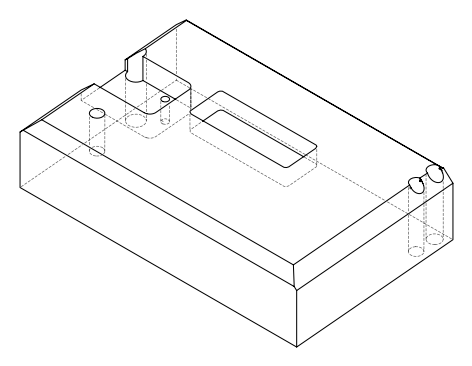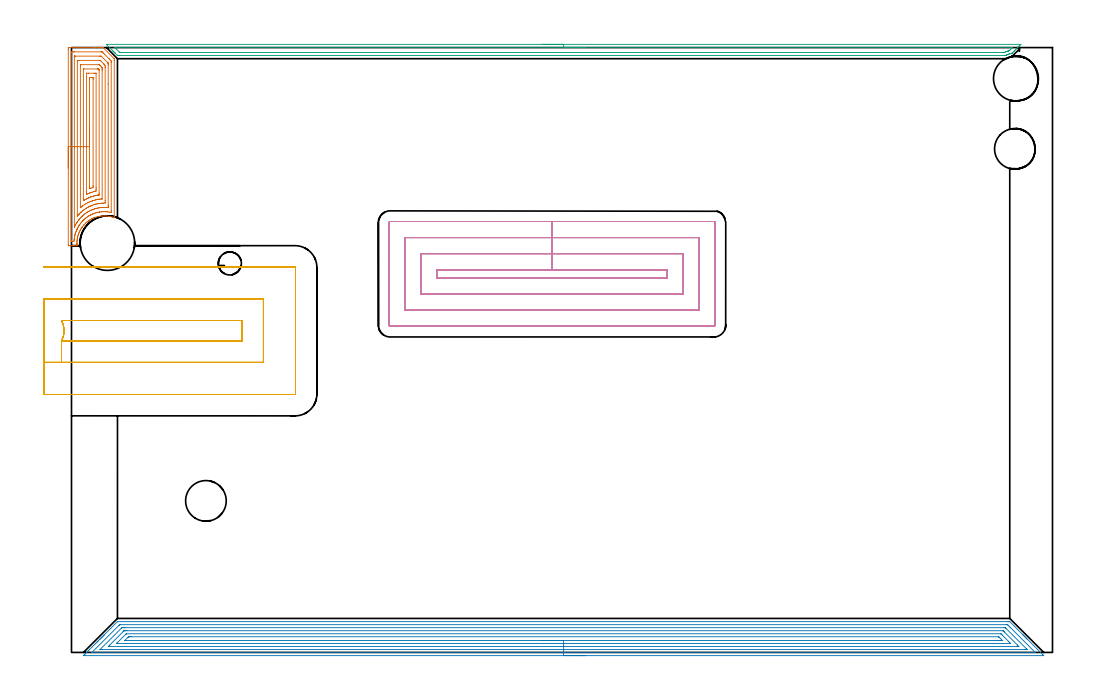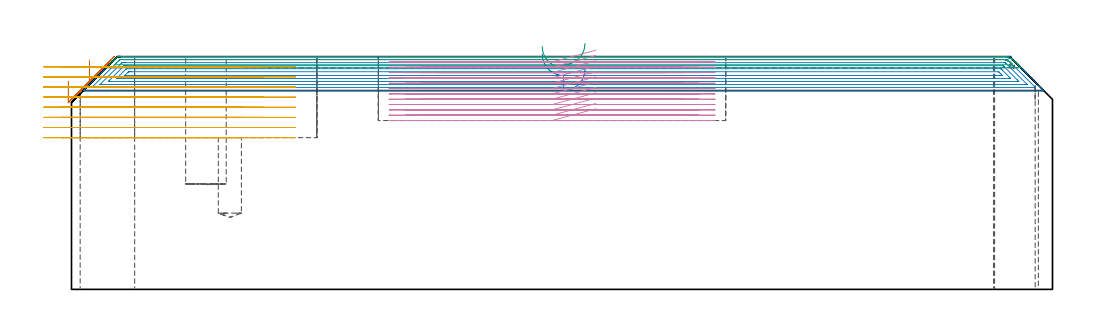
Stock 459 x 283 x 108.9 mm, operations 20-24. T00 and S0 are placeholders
(PLAN: 24 operations, 16 tool changes, 107.4 min)
(1 SPOT_DRILL | STEP1HOLE | NXT0321_9005460120000 | 0.05 min | 182 mm3)
(2 SPOT_DRILL_1 | STEP1HOLE_1 | NXT0321_9005460120000 | 0.05 min | 182 mm3)
(3 SPOT_DRILL_2 | STEP1HOLE_2 | NXT0321_9005460120000 | 0.05 min | 182 mm3)
(4 SPOT_DRILL_3 | STEP1POCKET | NXT0321_9005460120000 | 0.04 min | 4164 mm3)
(5 DRILL_BLIND_HOLE_INTO_CENTER | STEP1HOLE | NXT0301_079 | 0.07 min | 1199 mm3)
(6 GUN_DRILL_THROUGH_HOLE | STEP1HOLE | UGT0307_005 | 0.53 min | 5029 mm3)
(7 DRILL_TO_ENLARGE_THROUGH_HOLE | STEP1HOLE | NXT0301_102 | 0.46 min | 9125 mm3)
(8 DRILL_TO_ENLARGE_THROUGH_HOLE_1 | STEP1HOLE | UGT0301_386 | 0.48 min | 40017 mm3)
(9 DRILL_BLIND_HOLE_INTO_CENTER_1 | STEP1HOLE_1 | UGT0301_205 | 0.06 min | 593 mm3)
(10 GUN_DRILL_THROUGH_HOLE_1 | STEP1HOLE_1 | UGT0307_005 | 0.53 min | 5215 mm3)
(11 DRILL_TO_ENLARGE_THROUGH_HOLE_2 | STEP1HOLE_1 | NXT0301_102 | 0.46 min | 9539 mm3)
(12 DRILL_TO_ENLARGE_THROUGH_HOLE_3 | STEP1HOLE_1 | UGT0301_051 | 0.48 min | 22122 mm3)
(13 DRILL_BLIND_HOLE_INTO_CENTER_2 | STEP1HOLE_2 | NXT0301_079 | 0.07 min | 1199 mm3)
(14 GUN_DRILL_THROUGH_HOLE_2 | STEP1HOLE_2 | UGT0307_007 | 0.56 min | 7333 mm3)
(15 DRILL_TO_ENLARGE_THROUGH_HOLE_4 | STEP1HOLE_2 | UGT0301_048 | 0.47 min | 22112 mm3)
(16 DRILL_BLIND_HOLE_INTO_CENTER_3 | STEP1POCKET | NXT0301_079 | 0.17 min | 3350 mm3)
(17 INDEXABLE_INSERT_DRILL_BLIND_HOLE_FROM_SOLID | STEP1POCKET_1 | NXT0302_009 | 0.25 min | 16885 mm3)
(18 AREA_MILL | FG_CHAMFER_SURFACE | UGT0205_001 | 7.05 min | 27435 mm3)
(19 AREA_MILL_1 | FG_CHAMFER_SURFACE_1 | UGT0205_001 | 16.75 min | 54265 mm3)
(20 AREA_MILL_2 | FG_CHAMFER_SURFACE_2 | UGT0205_001 | 5.63 min | 20700 mm3)
(21 AREA_MILL_3 | FG_CHAMFER_SURFACE_3 | UGT0205_001 | 21.11 min | 54140 mm3)
(22 AREA_MILL_4 | FG_CHAMFER_SURFACE_4 | UGT0205_001 | 6.96 min | 5691 mm3)
(23 MILL_RECTANGULAR_POCKET | POCKET_RECTANGULAR_STRAIGHT | NXT0201_013 | Follow Part, ap 2.5, ae 75% | 31.65 min | 285822 mm3)
(24 MILL_SLOT | SLOT_PARTIAL_RECTANGULAR | UGT0201_094 | Follow Part, ap 5, ae 75% | 13.48 min | 329208 mm3)
(TOOL NXT0321_9005460120000 | NC Spot Drill, 142deg, 12mm, Carbide, Uncoated | D12 PA142 FL30 Z2)
(TOOL NXT0301_079 | Carbide Drill 10.8mm [860.1-1080-032A1-MM 2214] | D10.8 PA140 FL55 Z2)
(TOOL UGT0307_005 | Gun Drill 8.3 mm | D8.3 PA130 FL24 Z1)
(TOOL NXT0301_102 | Carbide Drill 13.5mm [860.1-1350-108A1-MM 2214] | D13.5 PA140 FL123 Z2)
(TOOL UGT0301_386 | Twist Drill 25.5 mm | D25.5 PA118 FL165 Z2)
(TOOL UGT0301_205 | Twist Drill 8.9 mm | D8.9 PA118 FL78 Z2)
(TOOL UGT0301_051 | Twist Drill 21 mm | D21 PA118 FL145 Z2)
(TOOL UGT0307_007 | Gun Drill 10 mm | D10 PA130 FL24 Z1)
(TOOL UGT0301_048 | Twist Drill 19 mm | D19 PA118 FL135 Z2)
(TOOL NXT0302_009 | Index. Insert Drill 19mm [880-D1900L25-05] | D19 PA176 FL95 Z2)
(TOOL UGT0205_001 | Chamfer Mill 20 x 3 x 45 deg. | D20 FL50 Z2)
(TOOL NXT0201_013 | ENDMILL 10mm | D10 FL30 Z4)
(TOOL UGT0201_094 | End mill 20 mm | D20 FL38 Z4)
(OP 20 AREA_MILL_2)
G17 G21 G94 G90
T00 M6
G54
G17 G0 G90 X-1.5 Y226.65 S1061 M3
G43 Z118.9 H0
Z97.4
G94 G1 Y226.688 Z96.528 F250.
Y226.802 Z95.663
Y226.991 Z94.812
Y227.253 Z93.98
Y227.587 Z93.174
Y227.99 Z92.4
Y228.458 Z91.664
Y228.99 Z90.972
Y229.579 Z90.329
Y230.222 Z89.74
Y230.914 Z89.208
Y231.65 Z88.74
Y232.424 Z88.337
Y233.23 Z88.003
Y234.062 Z87.741
Y234.913 Z87.552
Y235.778 Z87.438
Y236.65 Z87.4
Y282.093
X-1.499 Y282.441 Z87.401
X-1.493 Y282.975 Z87.403
X-1.491 Y282.993 Z87.405
X-0.96 Y283. Z87.937
X10.582 Z99.476
X11.241 Z100.138
X11.469 Z100.367
X13.245 Z102.14
X13.703 Z102.601
X14.793 Z103.689
X14.801 Y282.996 Z103.697
X14.812 Y282.99 Z103.708
X19.915 Y277.885 Z108.813
X19.997 Y277.795 Z108.888
X20. Y277.106 Z108.9
Y204.196
X19.993 Y203.365 Z108.893
X19.294 Y203.607 Z108.194
X19.176 Y203.645 Z108.076
X18.263 Y203.891 Z107.163
X17.379 Y204.068 Z106.279
X16.495 Y204.182 Z105.395
X15.611 Y204.234 Z104.511
X14.727 Y204.226 Z103.627
X13.844 Y204.156 Z102.744
X12.96 Y204.021 Z101.86
X12.076 Y203.823 Z100.976
X11.192 Y203.558 Z100.092
X10.639 Y203.364 Z99.538
X10.501 Y203.307 Z99.401
X10.308 Y203.227 Z99.207
X9.865 Y203.026 Z98.763
X9.694 Y202.941 Z98.592
X9.425 Y202.807 Z98.323
X8.82 Y202.477 Z97.719
X8.541 Y202.305 Z97.44
X8.362 Y202.187 Z97.261
X8.095 Y202.01 Z96.994
X7.918 Y201.885 Z96.817
X7.657 Y201.7 Z96.556
X7.508 Y201.589 Z96.408
X7.254 Y201.382 Z96.154
X7.137 Y201.286 Z96.036
X6.774 Y200.972 Z95.67
X6.587 Y200.797 Z95.481
X6.482 Y200.702 Z95.379
X5.989 Y200.195 Z94.885
X5.89 Y200.094 Z94.787
X5.847 Y200.047 Z94.745
X5.637 Y199.814 Z94.536
X5.316 Y199.42 Z94.215
X5.131 Y199.182 Z94.03
X5.005 Y199.019 Z93.904
X4.939 Y198.926 Z93.838
X4.643 Y198.486 Z93.541
X4.6 Y198.417 Z93.497
X4.361 Y198.039 Z93.259
X4.322 Y197.972 Z93.221
X4.121 Y197.624 Z93.021
X4.071 Y197.527 Z92.971
X3.878 Y197.151 Z92.775
X3.662 Y196.691 Z92.562
X3.481 Y196.263 Z92.38
X3.288 Y195.749 Z92.184
X3.238 Y195.62 Z92.136
X3.231 Y195.598 Z92.129
X3.183 Y195.453 Z92.081
X3.159 Y195.376 Z92.055
X3.027 Y194.933 Z91.924
X2.906 Y194.471 Z91.805
X2.812 Y194.045 Z91.711
X2.731 Y193.601 Z91.627
X2.721 Y193.527 Z91.616
X2.665 Y193.157 Z91.563
X2.636 Y192.906 Z91.535
X2.615 Y192.713 Z91.512
X2.58 Y192.269 Z91.478
X2.561 Y191.825 Z91.457
X2.558 Y191.382 Z91.451
X2.564 Y191.117 Z91.458
X2.569 Y190.938 Z91.462
X2.574 Y190.859 Z91.466
X2.589 Y190.541 Z91.488
X2.605 Y190.344 Z91.501
X2.602 Y190.309 Z91.498
X2.601 Y190.303 Z91.497
X2.589 Y190.301 Z91.487
X1.273 Y190.3 Z90.172
X0.816 Z89.712
X0.587 Z89.484
X-1.188 Z87.709
X-1.491 Y190.301 Z87.405
X-1.5 Y190.685 Z87.4
Y236.65
X-0.086 Z88.814
X-0.085 Y280.676 Z88.815
X-0.072 Y280.99 Z88.828
X0.481 Y280.998 Z89.381
X0.816 Y280.999 Z89.716
X1.367 Y281. Z90.267
X13.796 Z102.696
X14.133 Y280.997 Z103.033
X14.245 Y280.994 Z103.145
X14.333 Y280.99 Z103.233
X14.406 Y280.932 Z103.306
X14.685 Y280.663 Z103.585
X15.021 Y280.329 Z103.921
X15.577 Y279.773 Z104.477
X17.355 Y277.995 Z106.255
X17.684 Y277.666 Z106.584
X18.24 Y277.106 Z107.14
X18.572 Y276.766 Z107.472
X18.585 Y276.217 Z107.485
Y276.203
X18.586 Y206.864 Z107.486
X18.585 Y205.975 Z107.485
X18.584 Y205.962 Z107.484
X18.572 Y205.853 Z107.472
X17.621 Y206.038 Z106.521
X16.796 Y206.147 Z105.696
X16.601 Y206.17 Z105.501
X15.908 Y206.213 Z104.808
X15.658 Y206.225 Z104.558
X15.021 Y206.223 Z103.921
X14.777 Y206.219 Z103.677
X14.133 Y206.176 Z103.033
X13.947 Y206.161 Z102.847
X13.245 Y206.073 Z102.145
X13.159 Y206.061 Z102.059
X12.642 Y205.975 Z101.542
X12.409 Y205.922 Z101.309
X12.357 Y205.91 Z101.257
X11.699 Y205.745 Z100.599
X11.469 Y205.68 Z100.369
X11.015 Y205.541 Z99.915
X10.582 Y205.396 Z99.482
X10.353 Y205.315 Z99.253
X9.776 Y205.085 Z98.676
X9.719 Y205.06 Z98.619
X9.694 Y205.048 Z98.594
X9.123 Y204.767 Z98.023
X8.806 Y204.604 Z97.706
X8.541 Y204.461 Z97.441
X8.071 Y204.196 Z96.971
X7.977 Y204.137 Z96.877
X7.918 Y204.099 Z96.818
X7.448 Y203.778 Z96.348
X7.03 Y203.488 Z95.93
X6.926 Y203.412 Z95.826
X6.788 Y203.307 Z95.688
X6.435 Y203.014 Z95.335
X6.143 Y202.765 Z95.043
X5.959 Y202.602 Z94.859
X5.759 Y202.418 Z94.659
X5.506 Y202.166 Z94.406
X5.255 Y201.911 Z94.155
X5.069 Y201.715 Z93.969
X4.901 Y201.529 Z93.801
X4.367 Y200.895 Z93.267
X4.253 Y200.754 Z93.153
X4.165 Y200.64 Z93.065
X4.038 Y200.465 Z92.938
X3.67 Y199.942 Z92.57
X3.547 Y199.751 Z92.447
X3.479 Y199.643 Z92.379
X3.187 Y199.154 Z92.087
X3.019 Y198.861 Z91.919
X2.872 Y198.58 Z91.772
X2.591 Y198.027 Z91.491
X2.574 Y197.99 Z91.474
X2.566 Y197.972 Z91.466
X2.308 Y197.367 Z91.208
X2.195 Y197.083 Z91.095
X2.06 Y196.726 Z90.96
X1.87 Y196.194 Z90.77
X1.846 Y196.123 Z90.746
X1.829 Y196.068 Z90.729
X1.704 Y195.638 Z90.604
X1.635 Y195.374 Z90.535
X1.618 Y195.305 Z90.518
X1.471 Y194.649 Z90.371
X1.425 Y194.416 Z90.325
X1.362 Y194.074 Z90.262
X1.281 Y193.527 Z90.181
X1.233 Y193.108 Z90.133
X1.182 Y192.637 Z90.082
X1.147 Y192.31 Z90.047
X0.816 Y192.307 Z89.716
X0.261 Y192.304 Z89.161
X-0.072 Y192.31 Z88.828
X-0.085 Y192.637 Z88.815
Y192.651
X-0.086 Y236.65 Z88.814
X1.328 Z90.228
X1.329 Y278.37 Z90.229
X1.333 Y278.884 Z90.233
X1.335 Y278.976 Z90.235
X1.339 Y278.99 Z90.239
X1.396 Y278.994 Z90.296
X1.473 Y278.998 Z90.373
X1.588 Y279. Z90.488
X1.704 Z90.604
X13.245 Y278.999 Z102.145
X13.361 Y278.997 Z102.261
X13.591 Y278.99 Z102.491
X13.918 Y278.971 Z102.818
X14.013 Y278.884 Z102.913
X14.133 Y278.767 Z103.033
X16.99 Y275.91 Z105.89
X17.086 Y275.812 Z105.986
X17.133 Y275.76 Z106.033
X17.154 Y275.735 Z106.054
X17.164 Y275.702 Z106.064
X17.168 Y275.328 Z106.068
X17.171 Y274.953 Z106.071
Y265.996
Y209.155
X17.17 Y208.642 Z106.07
X17.168 Y208.27 Z106.068
X17.165 Y208.143 Z106.065
X17.156 Y208.121 Z106.056
X17.125 Y208.122 Z106.025
X17.054 Y208.127 Z105.954
X16.796 Y208.15 Z105.696
X16.363 Y208.187 Z105.263
X15.908 Y208.21 Z104.808
X15.438 Y208.224 Z104.338
X15.021 Y208.219 Z103.921
X14.568 Y208.206 Z103.468
X14.133 Y208.175 Z103.033
X13.745 Y208.141 Z102.645
X13.245 Y208.078 Z102.145
X12.962 Y208.037 Z101.862
X12.357 Y207.928 Z101.257
X12.211 Y207.899 Z101.111
X11.576 Y207.753 Z100.476
X11.49 Y207.732 Z100.39
X11.469 Y207.726 Z100.369
X10.807 Y207.527 Z99.707
X10.582 Y207.454 Z99.482
X10.134 Y207.304 Z99.034
X9.694 Y207.13 Z98.594
X9.506 Y207.052 Z98.406
X9.075 Y206.864 Z97.975
X8.893 Y206.777 Z97.793
X8.806 Y206.733 Z97.706
X8.307 Y206.474 Z97.207
X7.918 Y206.263 Z96.818
X7.734 Y206.159 Z96.634
X7.42 Y205.975 Z96.32
X7.184 Y205.82 Z96.084
X7.03 Y205.716 Z95.93
X6.659 Y205.457 Z95.559
X6.143 Y205.09 Z95.043
X6.136 Y205.085 Z95.036
X5.657 Y204.683 Z94.557
X5.255 Y204.342 Z94.155
X5.178 Y204.274 Z94.078
X5.094 Y204.196 Z93.994
X4.728 Y203.834 Z93.628
X4.367 Y203.473 Z93.267
X4.285 Y203.389 Z93.185
X4.209 Y203.307 Z93.109
X3.87 Y202.916 Z92.77
X3.479 Y202.461 Z92.379
X3.46 Y202.438 Z92.36
X3.444 Y202.418 Z92.344
X3.077 Y201.932 Z91.977
X2.79 Y201.529 Z91.69
X2.71 Y201.41 Z91.61
X2.591 Y201.232 Z91.491
X2.363 Y200.869 Z91.263
X2.223 Y200.64 Z91.123
X2.031 Y200.312 Z90.931
X1.717 Y199.751 Z90.617
X1.713 Y199.742 Z90.613
X1.37 Y199.049 Z90.27
X1.338 Y198.986 Z90.238
X1.334 Y199.061 Z90.234
X1.33 Y199.165 Z90.23
X1.329 Y199.237 Z90.229
X1.328 Y236.65 Z90.228
X2.743 Z91.643
Y276.065
X2.744 Y276.217 Z91.644
X2.749 Y276.948 Z91.649
X2.753 Y276.99 Z91.653
X2.795 Y276.993 Z91.695
X2.893 Y276.997 Z91.793
X3.088 Y276.999 Z91.988
X3.479 Y277. Z92.379
X13.245 Y276.999 Z102.145
X13.354 Y276.997 Z102.254
X13.446 Y276.99 Z102.346
X13.827 Y276.619 Z102.727
X14.031 Y276.419 Z102.931
X15.124 Y275.328 Z104.024
X15.226 Y275.223 Z104.126
X15.432 Y275.01 Z104.332
X15.75 Y274.677 Z104.65
X15.754 Y274.594 Z104.654
X15.755 Y274.439 Z104.655
X15.757 Y273.701 Z104.657
Y273.549
Y211.309
X15.756 Y210.573 Z104.656
X15.754 Y210.42 Z104.654
X15.75 Y210.246 Z104.65
X15.021 Y210.223 Z103.921
X14.356 Y210.197 Z103.256
X14.133 Y210.18 Z103.033
X13.54 Y210.124 Z102.44
X13.245 Y210.086 Z102.145
X12.761 Y210.016 Z101.661
X12.357 Y209.944 Z101.257
X12.013 Y209.876 Z100.913
X11.469 Y209.751 Z100.369
X11.293 Y209.707 Z100.193
X10.66 Y209.531 Z99.56
X10.6 Y209.513 Z99.5
X10.548 Y209.497 Z99.448
X9.694 Y209.201 Z98.594
X9.293 Y209.044 Z98.193
X8.806 Y208.838 Z97.706
X8.67 Y208.778 Z97.57
X8.378 Y208.642 Z97.278
X8.073 Y208.487 Z96.973
X7.918 Y208.406 Z96.818
X7.497 Y208.175 Z96.397
X7.03 Y207.911 Z95.93
X6.931 Y207.853 Z95.831
X6.769 Y207.753 Z95.669
X6.143 Y207.326 Z95.043
X5.871 Y207.136 Z94.771
X5.493 Y206.864 Z94.393
X5.36 Y206.759 Z94.26
X5.255 Y206.673 Z94.155
X4.876 Y206.354 Z93.776
X4.431 Y205.975 Z93.331
X4.398 Y205.944 Z93.298
X4.367 Y205.915 Z93.267
X3.95 Y205.503 Z92.85
X3.529 Y205.085 Z92.429
X3.504 Y205.06 Z92.404
X3.479 Y205.033 Z92.379
X3.083 Y204.593 Z91.983
X2.976 Y204.473 Z91.876
X2.831 Y204.309 Z91.731
X2.764 Y204.234 Z91.664
X2.751 Y204.222 Z91.651
X2.749 Y204.237 Z91.649
X2.746 Y204.306 Z91.646
X2.744 Y204.465 Z91.644
X2.743 Y204.934 Z91.643
Y236.65
X4.157 Z93.057
Y274.439
X4.158 Y274.648 Z93.058
X4.161 Y274.86 Z93.061
X4.164 Y274.99 Z93.064
X4.227 Y274.993 Z93.127
X4.367 Y274.997 Z93.267
X4.695 Y275. Z93.595
X12.686 Y274.999 Z101.586
X12.964 Y274.992 Z101.864
X12.998 Y274.99 Z101.898
X13.052 Y274.942 Z101.952
X13.138 Y274.861 Z102.038
X13.245 Y274.756 Z102.145
X13.563 Y274.439 Z102.463
X14.133 Y273.865 Z103.033
X14.289 Y273.704 Z103.189
X14.326 Y273.664 Z103.226
X14.336 Y273.618 Z103.236
X14.338 Y273.549 Z103.238
X14.341 Y273.34 Z103.241
X14.343 Y272.66 Z103.243
Y272.45
Y212.283
X14.342 Y212.241 Z103.242
X14.34 Y212.222 Z103.24
X14.338 Y212.218 Z103.238
X14.265 Y212.199 Z103.165
X14.142 Y212.19 Z103.042
X13.333 Y212.11 Z102.233
X13.245 Y212.099 Z102.145
X12.557 Y211.999 Z101.457
X12.357 Y211.965 Z101.257
X12.07 Y211.911 Z100.97
X11.469 Y211.775 Z100.369
X11.095 Y211.685 Z99.995
X10.582 Y211.545 Z99.482
X10.399 Y211.492 Z99.299
X9.821 Y211.309 Z98.721
X9.726 Y211.277 Z98.626
X9.694 Y211.266 Z98.594
X9.079 Y211.036 Z97.979
X8.806 Y210.925 Z97.706
X8.453 Y210.773 Z97.353
X7.918 Y210.531 Z96.818
X7.843 Y210.495 Z96.743
X7.693 Y210.42 Z96.593
X7.03 Y210.062 Z95.93
X6.692 Y209.87 Z95.592
X6.143 Y209.548 Z95.043
X6.132 Y209.542 Z95.032
X6.116 Y209.531 Z95.016
X5.255 Y208.936 Z94.155
X5.083 Y208.814 Z93.983
X4.847 Y208.642 Z93.747
X4.579 Y208.429 Z93.479
X4.367 Y208.258 Z93.267
X4.19 Y208.116 Z93.09
X4.169 Y208.102 Z93.069
X4.164 Z93.064
X4.162 Y208.106 Z93.062
X4.159 Y208.179 Z93.059
X4.157 Y208.291 Z93.057
Y208.431
Y236.65
X5.571 Z94.471
X5.572 Y272.66 Z94.472
X5.574 Y272.946 Z94.474
X5.576 Y272.981 Z94.476
X5.577 Y272.99 Z94.477
X5.6 Y272.993 Z94.5
X5.69 Y272.998 Z94.59
X5.804 Y273. Z94.704
X12.019 Y272.999 Z100.919
X12.357 Y272.995 Z101.257
X12.47 Y272.991 Z101.37
X12.555 Y272.985 Z101.455
X12.621 Y272.921 Z101.521
X12.886 Y272.66 Z101.786
X12.921 Y272.619 Z101.821
X12.924 Y272.588 Z101.824
X12.926 Y272.517 Z101.826
X12.928 Y272.374 Z101.828
X12.929 Y214.866 Z101.829
X12.927 Y214.296 Z101.827
X12.923 Y214.104 Z101.823
X12.922 Y214.078 Z101.822
X12.906 Y214.072 Z101.806
X12.862 Y214.061 Z101.762
X12.768 Y214.045 Z101.668
X12.351 Y213.983 Z101.251
X12.318 Y213.977 Z101.218
X11.611 Y213.835 Z100.511
X11.469 Y213.803 Z100.369
X10.892 Y213.666 Z99.792
X10.582 Y213.583 Z99.482
X10.197 Y213.473 Z99.097
X9.694 Y213.316 Z98.594
X9.521 Y213.26 Z98.421
X9.02 Y213.088 Z97.92
X8.863 Y213.03 Z97.763
X8.806 Y213.008 Z97.706
X8.235 Y212.77 Z97.135
X7.918 Y212.63 Z96.818
X7.623 Y212.494 Z96.523
X7.03 Y212.207 Z95.93
X7.014 Y212.199 Z95.914
X6.451 Y211.89 Z95.351
X6.143 Y211.716 Z95.043
X5.885 Y211.568 Z94.785
X5.708 Y211.467 Z94.608
X5.619 Y211.419 Z94.519
X5.578 Y211.404 Z94.478
X5.575 Y211.466 Z94.475
X5.573 Y211.587 Z94.473
X5.571 Y211.881 Z94.471
Y212.199
Y236.65
X6.985 Z95.885
X6.986 Y270.882 Z95.886
X6.987 Y270.926 Z95.887
X6.99 Y270.971 Z95.89
X6.993 Y270.991 Z95.893
X7.002 Y270.994 Z95.902
X7.03 Y270.996 Z95.93
X7.801 Y271. Z96.701
X7.918 Z96.818
X10.582 Z99.482
X11.354 Y270.998 Z100.254
X11.469 Y270.993 Z100.369
X11.502 Y270.99 Z100.402
X11.509 Y270.926 Z100.409
X11.513 Y270.882 Z100.413
X11.514 Y270.837 Z100.414
X11.515 Y217.533 Z100.415
X11.513 Y216.644 Z100.413
X11.512 Y216.602 Z100.412
X11.469 Y215.839 Z100.369
X11.404 Y215.821 Z100.304
X11.129 Y215.755 Z100.029
X10.686 Y215.651 Z99.586
X10.582 Y215.624 Z99.482
X10.403 Y215.576 Z99.303
X9.694 Y215.361 Z98.594
X9.318 Y215.243 Z98.218
X8.806 Y215.07 Z97.706
X8.655 Y215.017 Z97.555
X8.254 Y214.866 Z97.154
X7.918 Y214.723 Z96.818
X7.397 Y214.498 Z96.297
X7.03 Y214.338 Z95.93
X6.99 Y214.866 Z95.89
X6.988 Y214.909 Z95.888
X6.985 Y215.755 Z95.885
Y236.65
X8.399 Z97.299
X8.4 Y267.732 Z97.3
X8.403 Y268.215 Z97.303
X8.406 Y268.615 Z97.306
X8.421 Y268.99 Z97.321
X8.806 Y268.998 Z97.706
X8.91 Y268.999 Z97.81
X9.694 Y269. Z98.594
X9.798 Y268.999 Z98.698
X10.061 Y268.992 Z98.961
X10.089 Y268.99 Z98.989
X10.094 Y268.974 Z98.994
X10.098 Y268.942 Z98.998
X10.099 Y268.909 Z98.999
X10.1 Y268.697 Z99.
Y268.215
Y218.423
X10.098 Y218.018 Z98.998
X10.093 Y217.533 Z98.993
X9.787 Y217.44 Z98.687
X9.694 Y217.411 Z98.594
X9.111 Y217.228 Z98.011
X8.806 Y217.129 Z97.706
X8.441 Y217.01 Z97.341
X8.417 Y217.007 Z97.317
X8.405 Y217.008 Z97.305
X8.404 Y217.014 Z97.304
X8.401 Y217.05 Z97.301
X8.4 Y217.533 Z97.3
Y217.941
X8.399 Y236.65 Z97.299
Y237.522 Z97.338
Y238.386 Z97.451
Y239.238 Z97.64
Y240.07 Z97.903
Y240.876 Z98.236
Y241.65 Z98.639
Y242.386 Z99.108
Y243.078 Z99.639
Y243.721 Z100.228
Y244.31 Z100.872
Y244.841 Z101.564
Y245.31 Z102.299
Y245.713 Z103.073
Y246.047 Z103.879
Y246.309 Z104.711
Y246.498 Z105.563
Y246.612 Z106.428
Y246.65 Z107.299
G0 Z118.9
M5
M2
(OP 21 AREA_MILL_3)
G17 G21 G94 G90
T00 M6
G54
G17 G0 G90 X240.25 Y-1.5 S1061 M3
G43 Z118.9 H0
Z103.
G94 G1 X240.212 Z102.128 F250.
X240.098 Z101.264
X239.909 Z100.412
X239.647 Z99.58
X239.313 Z98.774
X238.91 Z98.
X238.442 Z97.264
X237.91 Z96.572
X237.321 Z95.929
X236.678 Z95.34
X235.986 Z94.808
X235.25 Z94.34
X234.476 Z93.937
X233.67 Z93.603
X232.838 Z93.341
X231.986 Z93.152
X231.122 Z93.038
X230.25 Z93.
X5.784
X5.613 Y-1.499 Z93.001
X5.623 Y-1.486 Z93.014
X5.784 Y-1.317 Z93.183
X6.348 Y-0.751 Z93.746
X6.937 Y-0.163 Z94.337
X7.125 Y0.027 Z94.524
X7.23 Y0.131 Z94.628
X7.819 Y0.719 Z95.219
X8.467 Y1.367 Z95.866
X9.361 Y2.262 Z96.761
X10.255 Y3.156 Z97.655
X11.15 Y4.05 Z98.549
X11.933 Y4.834 Z99.332
X12.044 Y4.946 Z99.442
X12.395 Y5.295 Z99.795
X12.579 Y5.479 Z99.979
X13.107 Y6.009 Z100.504
X13.273 Y6.174 Z100.672
X13.385 Y6.286 Z100.784
X13.548 Y6.45 Z100.945
X13.708 Y6.609 Z101.107
X13.833 Y6.734 Z101.231
X13.989 Y6.891 Z101.386
X14.143 Y7.044 Z101.541
X14.28 Y7.181 Z101.678
X14.43 Y7.332 Z101.827
X14.577 Y7.479 Z101.976
X14.727 Y7.628 Z102.126
X14.871 Y7.773 Z102.268
X15.012 Y7.913 Z102.411
X15.174 Y8.075 Z102.573
X15.312 Y8.213 Z102.709
X18.304 Y11.205 Z105.703
X21.486 Y14.386 Z108.886
X21.497 Y14.396 Z108.895
X21.502 Y14.397 Z108.896
X21.522 Y14.401 Z108.899
X438.172 Y14.4 Z108.9
X438.997 Y14.393 Z108.892
X439.014 Y14.386 Z108.886
X445.053 Y8.348 Z102.846
X445.189 Y8.213 Z102.709
X445.326 Y8.075 Z102.573
X445.488 Y7.913 Z102.411
X445.63 Y7.773 Z102.268
X445.773 Y7.628 Z102.126
X445.923 Y7.478 Z101.976
X446.071 Y7.332 Z101.827
X446.22 Y7.181 Z101.679
X446.358 Y7.044 Z101.541
X446.512 Y6.891 Z101.386
X446.667 Y6.734 Z101.231
X446.792 Y6.609 Z101.107
X446.95 Y6.453 Z100.947
X447.115 Y6.286 Z100.784
X447.329 Y6.071 Z100.571
X454.446 Y-1.045 Z93.453
X454.822 Y-1.421 Z93.078
X454.865 Y-1.465 Z93.034
X454.881 Y-1.486 Z93.014
X454.883 Y-1.492 Z93.007
X454.873 Y-1.498 Z93.002
X454.865 Y-1.5 Z93.
X230.25
Y-0.086 Z94.414
X9.729 Y-0.085 Z94.415
X9.524 Y-0.08 Z94.42
X9.485 Y-0.079 Z94.421
X9.488 Y-0.072 Z94.429
X9.503 Y-0.053 Z94.447
X9.597 Y0.046 Z94.546
X22.328 Y12.778 Z107.278
X22.473 Y12.92 Z107.42
X22.526 Y12.968 Z107.468
X22.54 Y12.978 Z107.478
X22.561 Y12.981 Z107.481
X22.611 Y12.984 Z107.484
X22.815 Y12.985 Z107.485
X437.356
X437.763 Y12.979 Z107.479
X437.964 Y12.975 Z107.475
X438.172 Y12.774 Z107.274
X438.769 Y12.181 Z106.681
X439.066 Y11.884 Z106.384
X450.93 Y0.02 Z94.52
X450.964 Y-0.016 Z94.484
X450.998 Y-0.054 Z94.446
X451.016 Y-0.077 Z94.423
X450.999 Y-0.079 Z94.421
X450.692 Y-0.085 Z94.415
X450.613
X230.25 Y-0.086 Z94.414
Y1.328 Z95.828
X14.28 Y1.329 Z95.829
X13.66
X13.426 Y1.332 Z95.832
X13.385 Y1.335 Z95.835
X13.35 Y1.34 Z95.84
X13.367 Y1.362 Z95.862
X13.385 Y1.385 Z95.885
X23.3 Y11.3 Z105.8
X23.574 Y11.563 Z106.063
X23.845 Y11.568 Z106.068
X24.117 Y11.57 Z106.07
X24.735 Y11.571 Z106.071
X25.011 Y11.572 Z106.072
X436.383 Y11.571 Z106.071
X436.659 Y11.57 Z106.07
X436.843 Y11.567 Z106.067
X436.907 Y11.565 Z106.065
X436.941 Y11.548 Z106.048
X436.994 Y11.499 Z105.999
X437.2 Y11.3 Z105.8
X446.899 Y1.601 Z96.101
X447.115 Y1.382 Z95.882
X447.153 Y1.335 Z95.835
X447.151 Y1.334 Z95.834
X447.115 Y1.333 Z95.833
X446.496 Y1.329 Z95.829
X446.22
X230.25 Y1.328 Z95.828
Y2.743 Z97.243
X17.593
X17.345 Y2.744 Z97.244
X17.281 Y2.746 Z97.246
X17.224 Y2.749 Z97.249
X17.213 Y2.753 Z97.253
X17.226 Y2.768 Z97.268
X17.319 Y2.868 Z97.368
X17.391 Y2.942 Z97.442
X17.857 Y3.408 Z97.908
X24.117 Y9.668 Z104.168
X24.498 Y10.042 Z104.542
X24.575 Y10.114 Z104.614
X24.622 Y10.15 Z104.65
X24.696 Y10.152 Z104.652
X25.011 Y10.156 Z104.656
X25.276 Y10.157 Z104.657
X25.905
X435.753
X435.832 Y10.155 Z104.655
X435.87 Y10.153 Z104.653
X435.885 Y10.151 Z104.651
X435.955 Y10.085 Z104.585
X436.245 Y9.804 Z104.304
X436.383 Y9.668 Z104.168
X436.515 Y9.536 Z104.036
X442.643 Y3.408 Z97.908
X442.685 Y3.364 Z97.864
X443.266 Y2.75 Z97.25
X442.643 Y2.745 Z97.245
X442.378 Y2.743 Z97.243
X230.25
Y4.157 Z98.657
X21.434
X21.344 Y4.158 Z98.658
X21.164 Y4.163 Z98.663
X21.076 Y4.167 Z98.667
X21.101 Y4.196 Z98.696
X21.146 Y4.246 Z98.746
X21.288 Y4.39 Z98.89
X21.434 Y4.536 Z99.036
X25.284 Y8.385 Z102.885
X25.559 Y8.654 Z103.154
X25.629 Y8.719 Z103.219
X25.668 Y8.736 Z103.236
X25.726 Y8.74 Z103.24
X25.816 Y8.742 Z103.242
X434.595
X434.685 Y8.74 Z103.24
X434.855 Y8.735 Z103.235
X434.94 Y8.654 Z103.154
X435.489 Y8.113 Z102.613
X438.474 Y5.127 Z99.627
X439.066 Y4.533 Z99.033
X439.345 Y4.246 Z98.746
X439.41 Y4.163 Z98.663
X439.246 Y4.159 Z98.659
X439.156 Y4.157 Z98.657
X230.25
Y5.571 Z100.071
X25.455
X25.096 Y5.572 Z100.072
X25.011 Y5.574 Z100.074
X24.974 Y5.577 Z100.077
X24.94 Y5.581 Z100.081
X24.963 Y5.61 Z100.11
X24.98 Y5.631 Z100.131
X25.011 Y5.663 Z100.163
X26.24 Y6.891 Z101.391
X26.521 Y7.166 Z101.666
X26.619 Y7.259 Z101.759
X26.693 Y7.322 Z101.822
X26.8 Y7.324 Z101.824
X27.251 Y7.327 Z101.827
X27.694 Y7.329 Z101.829
X28.144
X433.7 Y7.328 Z101.828
X433.764 Y7.327 Z101.827
X433.802 Y7.324 Z101.824
X433.819 Y7.321 Z101.821
X433.836 Y7.307 Z101.807
X433.981 Y7.168 Z101.668
X434.261 Y6.891 Z101.391
X434.595 Y6.558 Z101.058
X435.141 Y6.009 Z100.509
X435.489 Y5.655 Z100.155
X435.555 Y5.578 Z100.078
X435.489 Y5.577 Z100.077
X435.037 Y5.573 Z100.073
X434.595 Y5.571 Z100.071
X434.145
X230.25
X229.378 Z100.109
X228.514 Z100.223
X227.662 Z100.412
X226.83 Z100.674
X226.024 Z101.008
X225.25 Z101.411
X224.514 Z101.88
X223.822 Z102.411
X223.179 Z103.
X222.59 Z103.643
X222.058 Z104.335
X221.59 Z105.071
X221.187 Z105.845
X220.853 Z106.651
X220.591 Z107.483
X220.402 Z108.335
X220.288 Z109.2
X220.25 Z110.071
G0 Z118.9
M5
M2
(OP 22 AREA_MILL_4)
G17 G21 G94 G90
T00 M6
G54
G17 G0 G90 X220.25 Y284.5 S1061 M3
G43 Z118.9 H0
Z113.7
G94 G1 X220.288 Z112.828 F250.
X220.402 Z111.964
X220.591 Z111.112
X220.853 Z110.28
X221.187 Z109.474
X221.59 Z108.7
X222.059 Z107.964
X222.59 Z107.272
X223.179 Z106.629
X223.822 Z106.04
X224.514 Z105.508
X225.25 Z105.04
X226.024 Z104.637
X226.83 Z104.303
X227.662 Z104.041
X228.514 Z103.852
X229.378 Z103.738
X230.25 Z103.7
X444.163 Y284.499
X444.183 Y284.494 Z103.704
X444.163 Y284.467 Z103.731
X444.06 Y284.36 Z103.839
X444.012 Y284.312 Z103.887
X443.567 Y283.867 Z104.333
X443.358 Y283.656 Z104.54
X442.768 Y283.068 Z105.132
X442.673 Y282.972 Z105.227
X442.48 Y282.778 Z105.418
X441.935 Y282.235 Z105.965
X441.602 Y281.9 Z106.296
X441.102 Y281.402 Z106.798
X440.884 Y281.183 Z107.015
X440.724 Y281.022 Z107.173
X440.078 Y280.379 Z107.821
X440.063 Y280.365 Z107.834
X440.03 Y280.338 Z107.859
X439.989 Y280.326 Z107.869
X439.897 Y280.304 Z107.895
X439.887 Y280.302 Z107.897
X439.449 Y280.202 Z107.996
X439.095 Y280.109 Z108.088
X439.003 Y280.085 Z108.113
X438.598 Y279.963 Z108.235
X438.369 Y279.879 Z108.319
X438.201 Y279.816 Z108.379
X438.109 Y279.783 Z108.415
X438.078 Y279.771 Z108.428
X437.92 Y279.705 Z108.494
X437.753 Y279.634 Z108.561
X437.659 Y279.595 Z108.601
X437.421 Y279.487 Z108.712
X437.24 Y279.404 Z108.795
X437.214 Y279.391 Z108.806
X437.022 Y279.301 Z108.885
X436.412 Y279.3 Z108.9
X22.299
X21.499 Y279.301 Z108.896
X21.497 Y279.302 Z108.895
X20.654 Y280.144 Z108.052
X20.511 Y280.288 Z107.909
X20.363 Y280.436 Z107.762
X20.215 Y280.583 Z107.612
X20.063 Y280.736 Z107.462
X19.932 Y280.867 Z107.331
X19.776 Y281.022 Z107.173
X19.616 Y281.183 Z107.015
X19.501 Y281.298 Z106.9
X19.336 Y281.461 Z106.734
X19.169 Y281.63 Z106.568
X19.07 Y281.729 Z106.469
X16.307 Y284.493 Z103.707
X16.486 Y284.5 Z103.7
X230.25
Y283.086 Z105.114
X440.124 Y283.085 Z105.115
X440.251 Y283.083 Z105.117
X440.312 Y283.079 Z105.121
X440.317 Y283.077 Z105.123
X440.315 Y283.072 Z105.128
X440.229 Y282.982 Z105.218
X440.095 Y282.845 Z105.355
X439.989 Y282.739 Z105.461
X439.345 Y282.094 Z106.106
X439.095 Y281.845 Z106.355
X438.899 Y281.653 Z106.547
X438.833 Y281.59 Z106.61
X438.779 Y281.543 Z106.657
X438.492 Y281.461 Z106.739
X438.264 Y281.399 Z106.801
X438.236 Y281.391 Z106.809
X438.201 Y281.38 Z106.82
X437.591 Y281.181 Z107.019
X437.47 Y281.14 Z107.06
X437.306 Y281.078 Z107.122
X436.947 Y280.936 Z107.264
X436.412 Y280.721 Z107.479
X436.273 Y280.719 Z107.481
X435.517 Y280.715 Z107.485
X435.383 Y280.714 Z107.486
X23.06
X22.68 Y280.717 Z107.483
X22.585 Y280.719 Z107.481
X22.542 Y280.721 Z107.479
X22.48 Y280.779 Z107.421
X22.299 Y280.953 Z107.247
X20.911 Y282.339 Z105.861
X20.511 Y282.739 Z105.461
X20.251 Y283.003 Z105.197
X20.199 Y283.059 Z105.141
X20.184 Y283.078 Z105.122
X20.195 Y283.08 Z105.12
X20.256 Y283.082 Z105.118
X20.511 Y283.085 Z105.115
X20.645 Y283.086 Z105.114
X230.25
X231.122 Z105.152
X231.987 Z105.266
X232.838 Z105.455
X233.67 Z105.717
X234.476 Z106.051
X235.25 Z106.454
X235.986 Z106.923
X236.678 Z107.454
X237.321 Z108.043
X237.91 Z108.686
X238.442 Z109.378
X238.91 Z110.114
X239.313 Z110.888
X239.647 Z111.694
X239.909 Z112.526
X240.098 Z113.378
X240.212 Z114.243
X240.25 Z115.114
G0 Z118.9
M5
M2
(OP 23 MILL_RECTANGULAR_POCKET)
G17 G21 G94 G90
T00 M6
G54
G17 G0 G90 X245.345 Y179.1 S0 M3
G43 Z118.9 H0
Z111.9
G94 G1 X224.85 Z106.409 F250.
X171.1 F500.
Y175.1
X278.6
Y179.1
X224.85
Y186.6
X163.6
Y167.6
X286.1
Y186.6
X224.85
Y194.1
X156.1
Y160.1
X293.6
Y194.1
X224.85
Y201.6
X149.1
G3 X148.6 Y201.1 R0.5
G1 Y153.1
G3 X149.1 Y152.6 R0.5
G1 X300.6
G3 X301.1 Y153.1 R0.5
G1 Y201.1
G3 X300.6 Y201.6 R0.5
G1 X224.85
X223.85
G0 X245.345 Y179.1 Z109.409
G1 X224.85 Z103.917 F250.
X171.1 F500.
Y175.1
X278.6
Y179.1
X224.85
Y186.6
X163.6
Y167.6
X286.1
Y186.6
X224.85
Y194.1
X156.1
Y160.1
X293.6
Y194.1
X224.85
Y201.6
X149.1
G3 X148.6 Y201.1 R0.5
G1 Y153.1
G3 X149.1 Y152.6 R0.5
G1 X300.6
G3 X301.1 Y153.1 R0.5
G1 Y201.1
G3 X300.6 Y201.6 R0.5
G1 X224.85
X223.85
G0 X245.345 Y179.1 Z106.917
G1 X224.85 Z101.425 F250.
X171.1 F500.
Y175.1
X278.6
Y179.1
X224.85
Y186.6
X163.6
Y167.6
X286.1
Y186.6
X224.85
Y194.1
X156.1
Y160.1
X293.6
Y194.1
X224.85
Y201.6
X149.1
G3 X148.6 Y201.1 R0.5
G1 Y153.1
G3 X149.1 Y152.6 R0.5
G1 X300.6
G3 X301.1 Y153.1 R0.5
G1 Y201.1
G3 X300.6 Y201.6 R0.5
G1 X224.85
X223.85
G0 X245.345 Y179.1 Z104.425
G1 X224.85 Z98.933 F250.
X171.1 F500.
Y175.1
X278.6
Y179.1
X224.85
Y186.6
X163.6
Y167.6
X286.1
Y186.6
X224.85
Y194.1
X156.1
Y160.1
X293.6
Y194.1
X224.85
Y201.6
X149.1
G3 X148.6 Y201.1 R0.5
G1 Y153.1
G3 X149.1 Y152.6 R0.5
G1 X300.6
G3 X301.1 Y153.1 R0.5
G1 Y201.1
G3 X300.6 Y201.6 R0.5
G1 X224.85
X223.85
G0 X245.345 Y179.1 Z101.933
G1 X224.85 Z96.442 F250.
X171.1 F500.
Y175.1
X278.6
Y179.1
X224.85
Y186.6
X163.6
Y167.6
X286.1
Y186.6
X224.85
Y194.1
X156.1
Y160.1
X293.6
Y194.1
X224.85
Y201.6
X149.1
G3 X148.6 Y201.1 R0.5
G1 Y153.1
G3 X149.1 Y152.6 R0.5
G1 X300.6
G3 X301.1 Y153.1 R0.5
G1 Y201.1
G3 X300.6 Y201.6 R0.5
G1 X224.85
X223.85
G0 X245.345 Y179.1 Z99.442
G1 X224.85 Z93.95 F250.
X171.1 F500.
Y175.1
X278.6
Y179.1
X224.85
Y186.6
X163.6
Y167.6
X286.1
Y186.6
X224.85
Y194.1
X156.1
Y160.1
X293.6
Y194.1
X224.85
Y201.6
X149.1
G3 X148.6 Y201.1 R0.5
G1 Y153.1
G3 X149.1 Y152.6 R0.5
G1 X300.6
G3 X301.1 Y153.1 R0.5
G1 Y201.1
G3 X300.6 Y201.6 R0.5
G1 X224.85
X223.85
G0 X245.345 Y179.1 Z96.95
G1 X224.85 Z91.458 F250.
X171.1 F500.
Y175.1
X278.6
Y179.1
X224.85
Y186.6
X163.6
Y167.6
X286.1
Y186.6
X224.85
Y194.1
X156.1
Y160.1
X293.6
Y194.1
X224.85
Y201.6
X149.1
G3 X148.6 Y201.1 R0.5
G1 Y153.1
G3 X149.1 Y152.6 R0.5
G1 X300.6
G3 X301.1 Y153.1 R0.5
G1 Y201.1
G3 X300.6 Y201.6 R0.5
G1 X224.85
X223.85
G0 X245.345 Y179.1 Z94.458
G1 X224.85 Z88.967 F250.
X171.1 F500.
Y175.1
X278.6
Y179.1
X224.85
Y186.6
X163.6
Y167.6
X286.1
Y186.6
X224.85
Y194.1
X156.1
Y160.1
X293.6
Y194.1
X224.85
Y201.6
X149.1
G3 X148.6 Y201.1 R0.5
G1 Y153.1
G3 X149.1 Y152.6 R0.5
G1 X300.6
G3 X301.1 Y153.1 R0.5
G1 Y201.1
G3 X300.6 Y201.6 R0.5
G1 X224.85
X223.85
G0 X245.345 Y179.1 Z91.967
G1 X224.85 Z86.475 F250.
X171.1 F500.
Y175.1
X278.6
Y179.1
X224.85
Y186.6
X163.6
Y167.6
X286.1
Y186.6
X224.85
Y194.1
X156.1
Y160.1
X293.6
Y194.1
X224.85
Y201.6
X149.1
G3 X148.6 Y201.1 R0.5
G1 Y153.1
G3 X149.1 Y152.6 R0.5
G1 X300.6
G3 X301.1 Y153.1 R0.5
G1 Y201.1
G3 X300.6 Y201.6 R0.5
G1 X224.85
X223.85
G0 X245.345 Y179.1 Z89.475
G1 X224.85 Z83.983 F250.
X171.1 F500.
Y175.1
X278.6
Y179.1
X224.85
Y186.6
X163.6
Y167.6
X286.1
Y186.6
X224.85
Y194.1
X156.1
Y160.1
X293.6
Y194.1
X224.85
Y201.6
X149.1
G3 X148.6 Y201.1 R0.5
G1 Y153.1
G3 X149.1 Y152.6 R0.5
G1 X300.6
G3 X301.1 Y153.1 R0.5
G1 Y201.1
G3 X300.6 Y201.6 R0.5
G1 X224.85
X223.85
G0 X245.345 Y179.1 Z86.983
G1 X224.85 Z81.492 F250.
X171.1 F500.
Y175.1
X278.6
Y179.1
X224.85
Y186.6
X163.6
Y167.6
X286.1
Y186.6
X224.85
Y194.1
X156.1
Y160.1
X293.6
Y194.1
X224.85
Y201.6
X149.1
G3 X148.6 Y201.1 R0.5
G1 Y153.1
G3 X149.1 Y152.6 R0.5
G1 X300.6
G3 X301.1 Y153.1 R0.5
G1 Y201.1
G3 X300.6 Y201.6 R0.5
G1 X224.85
X223.85
G0 X245.345 Y179.1 Z84.492
G1 X224.85 Z79. F250.
X171.1 F500.
Y175.1
X278.6
Y179.1
X224.85
Y186.6
X163.6
Y167.6
X286.1
Y186.6
X224.85
Y194.1
X156.1
Y160.1
X293.6
Y194.1
X224.85
Y201.6
X149.1
G3 X148.6 Y201.1 R0.5
G1 Y153.1
G3 X149.1 Y152.6 R0.5
G1 X300.6
G3 X301.1 Y153.1 R0.5
G1 Y201.1
G3 X300.6 Y201.6 R0.5
G1 X224.85
X223.85
G0 Z118.9
M5
M2
(OP 24 MILL_SLOT)
G17 G21 G94 G90
T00 M6
G54
G17 G0 G90 X-13. Y135.7 S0 M3
G43 Z118.9 H0
Z104.163
G94 G1 X-10. F250.
X-4.686 F500.
Y145.7
G3 X-4.686 Y155.3 R10.
G1 X79.8
Y145.7
X-4.686
Y135.7
X89.8
Y165.3
X-10.
X-13. F250.
Y120.7
X-10.
X104.6 F500.
G3 X104.8 Y120.9 R0.2
G1 Y180.1
G3 X104.6 Y180.3 R0.2
G1 X-10.
X-13. F250.
G0 Y135.7 Z99.425
G1 X-10.
X-4.686 F500.
Y145.7
G3 X-4.686 Y155.3 R10.
G1 X79.8
Y145.7
X-4.686
Y135.7
X89.8
Y165.3
X-10.
X-13. F250.
Y120.7
X-10.
X104.6 F500.
G3 X104.8 Y120.9 R0.2
G1 Y180.1
G3 X104.6 Y180.3 R0.2
G1 X-10.
X-13. F250.
G0 Y135.7 Z94.688
G1 X-10.
X-4.686 F500.
Y145.7
G3 X-4.686 Y155.3 R10.
G1 X79.8
Y145.7
X-4.686
Y135.7
X89.8
Y165.3
X-10.
X-13. F250.
Y120.7
X-10.
X104.6 F500.
G3 X104.8 Y120.9 R0.2
G1 Y180.1
G3 X104.6 Y180.3 R0.2
G1 X-10.
X-13. F250.
G0 Y135.7 Z89.95
G1 X-10.
X-4.686 F500.
Y145.7
G3 X-4.686 Y155.3 R10.
G1 X79.8
Y145.7
X-4.686
Y135.7
X89.8
Y165.3
X-10.
X-13. F250.
Y120.7
X-10.
X104.6 F500.
G3 X104.8 Y120.9 R0.2
G1 Y180.1
G3 X104.6 Y180.3 R0.2
G1 X-10.
X-13. F250.
G0 Y135.7 Z85.213
G1 X-10.
X-4.686 F500.
Y145.7
G3 X-4.686 Y155.3 R10.
G1 X79.8
Y145.7
X-4.686
Y135.7
X89.8
Y165.3
X-10.
X-13. F250.
Y120.7
X-10.
X104.6 F500.
G3 X104.8 Y120.9 R0.2
G1 Y180.1
G3 X104.6 Y180.3 R0.2
G1 X-10.
X-13. F250.
G0 Y135.7 Z80.475
G1 X-10.
X-4.686 F500.
Y145.7
G3 X-4.686 Y155.3 R10.
G1 X79.8
Y145.7
X-4.686
Y135.7
X89.8
Y165.3
X-10.
X-13. F250.
Y120.7
X-10.
X104.6 F500.
G3 X104.8 Y120.9 R0.2
G1 Y180.1
G3 X104.6 Y180.3 R0.2
G1 X-10.
X-13. F250.
G0 Y135.7 Z75.738
G1 X-10.
X-4.686 F500.
Y145.7
G3 X-4.686 Y155.3 R10.
G1 X79.8
Y145.7
X-4.686
Y135.7
X89.8
Y165.3
X-10.
X-13. F250.
Y120.7
X-10.
X104.6 F500.
G3 X104.8 Y120.9 R0.2
G1 Y180.1
G3 X104.6 Y180.3 R0.2
G1 X-10.
X-13. F250.
G0 Y135.7 Z71.
G1 X-10.
X-4.686 F500.
Y145.7
G3 X-4.686 Y155.3 R10.
G1 X79.8
Y145.7
X-4.686
Y135.7
X89.8
Y165.3
X-10.
X-13. F250.
Y120.7
X-10.
X104.6 F500.
G3 X104.8 Y120.9 R0.2
G1 Y180.1
G3 X104.6 Y180.3 R0.2
G1 X-10.
X-13. F250.
G0 Z118.9
M5
M2
